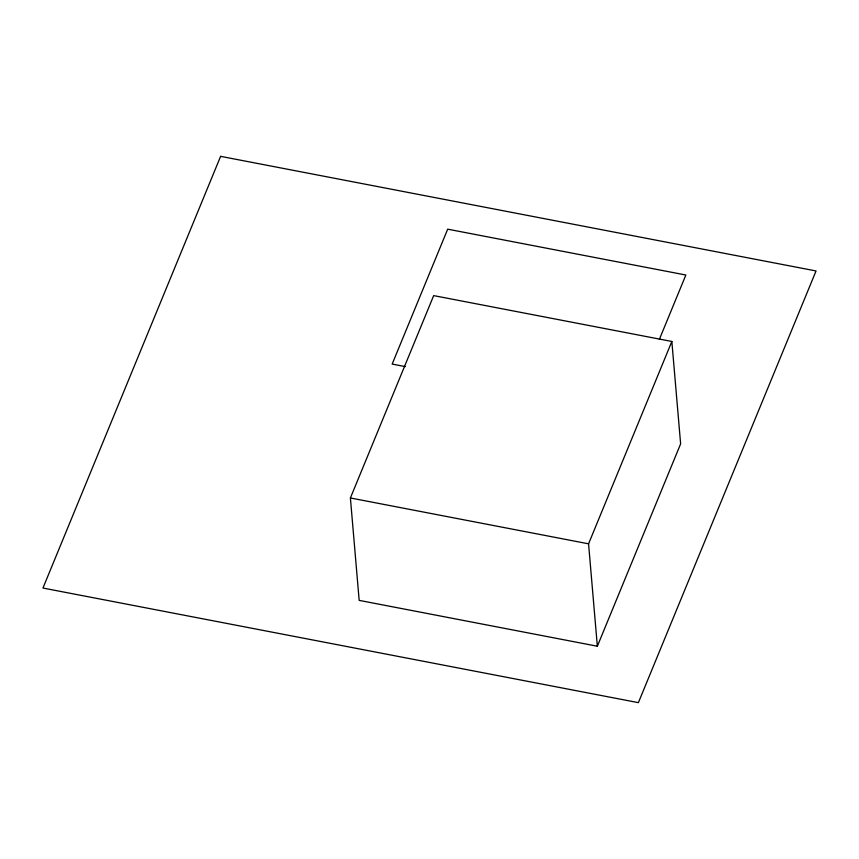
<?xml version="1.0" encoding="UTF-8"?>
<svg xmlns="http://www.w3.org/2000/svg" width="859" height="859" viewBox="0 0 859 859"><rect width="100%" height="100%" fill="white"/><g stroke="black" fill="none" stroke-linecap="round" stroke-linejoin="round"><path stroke-width="1.29" d="M350.397 497.973L433.677 295.614L671.845 341.463L680.629 443.867L597.349 646.226L359.169 600.377L350.397 497.973L588.565 543.822L597.349 646.226M659.368 339.369L685.858 275.02L447.689 229.17L392.166 364.076L405.319 366.61M588.565 543.822L671.845 341.463M220.613 156.349L42.95 588.039L638.387 702.651L816.05 270.961L220.613 156.349"/></g></svg>
